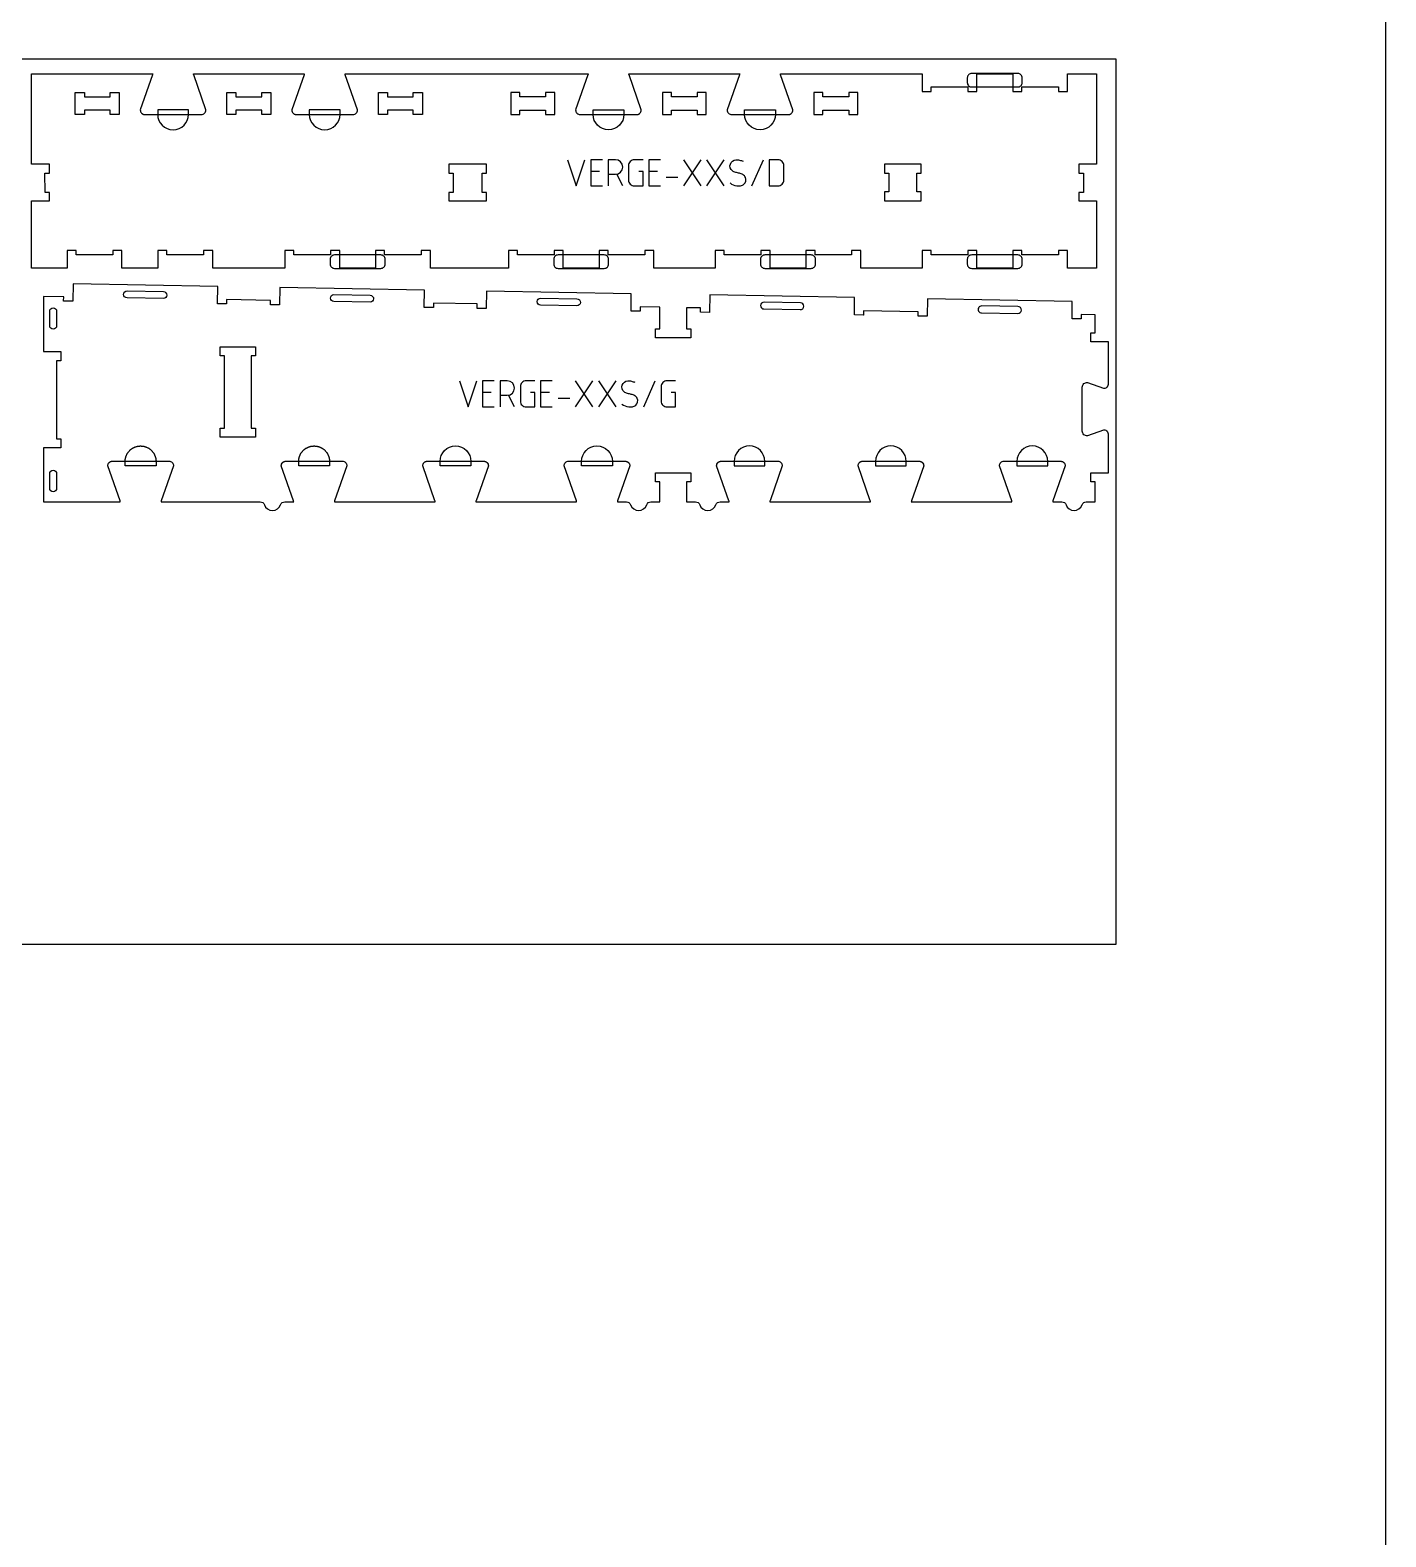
# Model space of a CAD drawing. Extents: x 0 to 4485, y 0 to 14364.
# Drawn here: x 1315 to 3183, y 7182 to 9259 of the extents above; entities that cross this region are included whole.
import ezdxf

# ---------------------------------------------------------------- set-up
doc = ezdxf.new("R2010")
doc.units = 0
for name, color, linetype in [('0_SHEET_SPRUCEPLY_2440X122', 1, 'CONTINUOUS'), ('1_ANYTOOL_1MMDEEP_LABELS_S', 2, 'CONTINUOUS'), ('3_ANYTOOL_CUTTHROUGH_INSID', 4, 'CONTINUOUS'), ('4_ANYTOOL_CUTTHROUGH_OUTSI', 5, 'CONTINUOUS'), ('5_ANYTOOL_HALF_MILL_9MM_IN', 3, 'CONTINUOUS'), ('DONOTCUT', 7, 'CONTINUOUS')]:
    doc.layers.add(name, color=color, linetype=linetype)

msp = doc.modelspace()

# ---------------------------------------------------------------- linework, layer by layer
at = {"layer": '0_SHEET_SPRUCEPLY_2440X122'}
msp.add_lwpolyline([(371.7, 9218.9), (371.7, 7998.9), (2811.7, 7998.9), (2811.7, 9218.9)], close=True, dxfattribs=at)
at = {"layer": '1_ANYTOOL_1MMDEEP_LABELS_S', "color": 2}
for points in [[(2055.7, 9080.3), (2067.7, 9044.3), (2079.7, 9080.3)], [(2103.7, 9080.3), (2087.7, 9080.3), (2087.7, 9044.3), (2103.7, 9044.3)], [(2183.7, 9080.3), (2167.7, 9080.3), (2167.7, 9044.3), (2183.7, 9044.3)], [(2215.7, 9044.3), (2239.7, 9080.3)], [(2239.7, 9044.3), (2215.7, 9080.3)], [(2247.7, 9044.3), (2271.7, 9080.3)], [(2271.7, 9044.3), (2247.7, 9080.3)], [(2309.7, 9044.3), (2325.7, 9080.3)], [(2099.7, 9064.3), (2087.7, 9064.3)], [(2131.7, 9044.3), (2123.6, 9060.5)], [(2179.7, 9064.3), (2167.7, 9064.3)], [(2191.7, 9056.3), (2207.7, 9056.3)], [(1906.6, 8775.6), (1918.6, 8739.6), (1930.6, 8775.6)], [(1954.6, 8775.6), (1938.6, 8775.6), (1938.6, 8739.6), (1954.6, 8739.6)], [(2034.6, 8775.6), (2018.6, 8775.6), (2018.6, 8739.6), (2034.6, 8739.6)], [(2090.6, 8739.6), (2066.6, 8775.6)], [(2066.6, 8739.6), (2090.6, 8775.6)], [(2122.6, 8739.6), (2098.6, 8775.6)], [(2098.6, 8739.6), (2122.6, 8775.6)], [(2160.6, 8739.6), (2176.6, 8775.6)], [(1950.6, 8759.6), (1938.6, 8759.6)], [(1982.6, 8739.6), (1974.5, 8755.8)], [(2030.6, 8759.6), (2018.6, 8759.6)], [(2042.6, 8751.6), (2058.6, 8751.6)]]:
    msp.add_lwpolyline(points, dxfattribs=at)
for points in [[(2111.7, 9060.3), (2121.7, 9060.3, 1), (2121.7, 9080.3), (2111.7, 9080.3), (2111.7, 9044.3)], [(2159.7, 9080.3), (2147.7, 9080.3, 0.414214), (2139.7, 9072.3), (2139.7, 9052.3, 0.414214), (2147.7, 9044.3), (2159.7, 9044.3), (2159.7, 9064.3), (2153.7, 9064.3)], [(2279.7, 9048.3, 0.136555), (2288.9, 9044.4, 0.071716), (2294.1, 9044.5, 0.133522), (2298.7, 9046.6, 0.344001), (2300.7, 9056, 0.153745), (2297.3, 9059.8, 0.071568), (2292.5, 9061.6, -0.00912), (2287.4, 9062.9, -0.090615), (2282.8, 9065, -0.340346), (2280, 9074.4, -0.284273), (2287.7, 9080.3, -0.092596), (2292.7, 9079.8, -0.017533), (2297.7, 9078.3)], [(1962.6, 8755.6), (1972.6, 8755.6, 1), (1972.6, 8775.6), (1962.6, 8775.6), (1962.6, 8739.6)], [(2010.6, 8775.6), (1998.6, 8775.6, 0.414214), (1990.6, 8767.6), (1990.6, 8747.6, 0.414214), (1998.6, 8739.6), (2010.6, 8739.6), (2010.6, 8759.6), (2004.6, 8759.6)], [(2130.6, 8743.6, 0.136555), (2139.9, 8739.7, 0.071716), (2145, 8739.8, 0.133522), (2149.6, 8741.9, 0.344001), (2151.7, 8751.3, 0.153745), (2148.2, 8755.1, 0.071568), (2143.5, 8756.9, -0.00912), (2138.3, 8758.2, -0.090615), (2133.7, 8760.4, -0.340346), (2130.9, 8769.7, -0.284273), (2138.6, 8775.6, -0.092596), (2143.7, 8775.1, -0.017533), (2148.6, 8773.6)], [(2204.6, 8775.6), (2192.6, 8775.6, 0.414214), (2184.6, 8767.6), (2184.6, 8747.6, 0.414214), (2192.6, 8739.6), (2204.6, 8739.6), (2204.6, 8759.6), (2198.6, 8759.6)]]:
    msp.add_lwpolyline(points, format="xyb", dxfattribs=at)
msp.add_lwpolyline([(2345.7, 9080.3), (2333.7, 9080.3), (2333.7, 9044.3), (2345.7, 9044.3, 0.414214), (2353.7, 9052.3), (2353.7, 9072.3, 0.414214)], format="xyb", close=True, dxfattribs=at)
at = {"layer": '3_ANYTOOL_CUTTHROUGH_INSID'}
for points in [[(1389.8, 9167.1), (1425.3, 9167.1), (1425.3, 9173.1), (1437.8, 9173.1), (1437.8, 9142.6), (1425.3, 9142.6), (1425.3, 9148.6), (1389.8, 9148.6), (1389.8, 9142.6), (1377.3, 9142.6), (1377.3, 9173.1), (1389.8, 9173.1)], [(1598.7, 9167.1), (1634.2, 9167.1), (1634.2, 9173.1), (1646.7, 9173.1), (1646.7, 9142.6), (1634.2, 9142.6), (1634.2, 9148.6), (1598.7, 9148.6), (1598.7, 9142.6), (1586.2, 9142.6), (1586.2, 9173.1), (1598.7, 9173.1)], [(1807.6, 9167.1), (1843.1, 9167.1), (1843.1, 9173.1), (1855.6, 9173.1), (1855.6, 9142.6), (1843.1, 9142.6), (1843.1, 9148.6), (1807.6, 9148.6), (1807.6, 9142.6), (1795.1, 9142.6), (1795.1, 9173.1), (1807.6, 9173.1)], [(2025.4, 9167.1), (1989.9, 9167.1), (1989.9, 9173.1), (1977.4, 9173.1), (1977.4, 9142.6), (1989.9, 9142.6), (1989.9, 9148.6), (2025.4, 9148.6), (2025.4, 9142.6), (2037.9, 9142.6), (2037.9, 9173.1), (2025.4, 9173.1)], [(2234.3, 9167.1), (2198.8, 9167.1), (2198.8, 9173.1), (2186.3, 9173.1), (2186.3, 9142.6), (2198.8, 9142.6), (2198.8, 9148.6), (2234.3, 9148.6), (2234.3, 9142.6), (2246.8, 9142.6), (2246.8, 9173.1), (2234.3, 9173.1)], [(2443.2, 9167.1), (2407.7, 9167.1), (2407.7, 9173.1), (2395.2, 9173.1), (2395.2, 9142.6), (2407.7, 9142.6), (2407.7, 9148.6), (2443.2, 9148.6), (2443.2, 9142.6), (2455.7, 9142.6), (2455.7, 9173.1), (2443.2, 9173.1)], [(1892, 9034.9), (1892, 9023.6), (1944, 9023.6), (1943.9, 9035.1), (1937.9, 9035.1), (1937.9, 9061.6), (1943.9, 9061.6), (1943.9, 9074.1), (1892, 9074.1), (1892, 9061.6), (1898, 9061.6), (1898, 9035.1), (1892, 9035.1)], [(2498.6, 9061.6), (2498.6, 9036.1), (2492.6, 9036.1), (2492.6, 9023.6), (2543.1, 9023.6), (2543.1, 9036.1), (2537.1, 9036.1), (2537.1, 9061.6), (2543.1, 9061.6), (2543.1, 9074.1), (2492.6, 9074.1), (2492.6, 9061.6)], [(1583, 8809.9), (1577, 8809.9), (1577, 8822.4), (1625.5, 8822.4), (1625.5, 8809.9), (1619.5, 8809.9), (1619.5, 8710.4), (1625.5, 8710.4), (1625.5, 8697.9), (1577, 8697.9), (1577, 8710.4), (1583, 8710.4)]]:
    msp.add_lwpolyline(points, close=True, dxfattribs=at)
for points in [[(1498.7, 8898.5, -1), (1498.6, 8889), (1448.6, 8889.9, -1), (1448.7, 8899.4)], [(1783.7, 8893.5, -1), (1783.5, 8884), (1733.5, 8884.9, -0.414214), (1728.9, 8889.7, -0.414214), (1733.7, 8894.4)], [(2068.6, 8888.6, -0.414214), (2073.3, 8883.7, -0.414214), (2068.5, 8879.1), (2018.5, 8879.9, -1), (2018.6, 8889.4)], [(1342, 8851.5), (1342, 8871.5, -1), (1351.5, 8871.5), (1351.5, 8851.5, -1)], [(2376.5, 8883.2), (2326.5, 8884.1, 1), (2326.3, 8874.6), (2376.3, 8873.7, 1)], [(2676.4, 8877.9), (2626.4, 8878.8, 1), (2626.3, 8869.3), (2676.2, 8868.4, 1)], [(1342, 8647.5, -1), (1351.5, 8647.5), (1351.5, 8627.5, -1), (1342, 8627.5)]]:
    msp.add_lwpolyline(points, format="xyb", close=True, dxfattribs=at)
at = {"layer": '4_ANYTOOL_CUTTHROUGH_OUTSI'}
for points in [[(1749.3, 9197.2, -0.061485), (1749, 9198.6), (1916.3, 9198.6), (1916.7, 9198.6), (2084, 9198.6), (2084, 9198.6, -0.061485), (2083.7, 9197.2), (2066.8, 9149), (2066.8, 9148.9), (2066.8, 9148.9), (2066.8, 9148.9, 0.414214), (2073.1, 9142.6), (2151.1, 9142.6), (2151.2, 9142.6), (2151.4, 9142.6), (2151.5, 9142.7), (2151.7, 9142.7), (2151.8, 9142.7), (2152, 9142.7), (2152.1, 9142.7), (2152.3, 9142.8), (2152.4, 9142.8), (2152.6, 9142.8), (2152.7, 9142.9), (2152.9, 9142.9), (2153, 9143), (2153.2, 9143), (2153.3, 9143.1), (2153.5, 9143.1), (2153.6, 9143.2), (2153.8, 9143.2), (2153.9, 9143.3), (2154, 9143.4), (2154.2, 9143.5), (2154.3, 9143.5), (2154.4, 9143.6), (2154.6, 9143.7), (2154.7, 9143.8), (2154.8, 9143.9), (2154.9, 9144), (2155.1, 9144.1), (2155.2, 9144.2), (2155.3, 9144.3), (2155.4, 9144.4), (2155.5, 9144.5, 0.198912), (2157.3, 9148.9), (2157.3, 9148.9), (2157.3, 9149), (2140.4, 9197.2), (2140.4, 9197.2, -0.061485), (2140.2, 9198.6), (2292.9, 9198.6, -0.061485), (2292.6, 9197.2), (2275.7, 9149), (2275.7, 9148.9), (2275.7, 9148.9), (2275.7, 9148.9, 0.414214), (2282, 9142.6), (2360, 9142.6), (2360.1, 9142.6), (2360.3, 9142.6), (2360.4, 9142.7), (2360.6, 9142.7), (2360.7, 9142.7), (2360.9, 9142.7), (2361, 9142.7), (2361.2, 9142.8), (2361.3, 9142.8), (2361.5, 9142.8), (2361.6, 9142.9), (2361.8, 9142.9), (2361.9, 9143), (2362.1, 9143), (2362.2, 9143.1), (2362.4, 9143.1), (2362.5, 9143.2), (2362.7, 9143.2), (2362.8, 9143.3), (2362.9, 9143.4), (2363.1, 9143.5), (2363.2, 9143.5), (2363.3, 9143.6), (2363.5, 9143.7), (2363.6, 9143.8), (2363.7, 9143.9), (2363.8, 9144), (2364, 9144.1), (2364.1, 9144.2), (2364.2, 9144.3), (2364.3, 9144.4), (2364.4, 9144.5, 0.198912), (2366.2, 9148.9), (2366.2, 9148.9), (2366.2, 9149), (2349.3, 9197.2), (2349.3, 9197.2, -0.061485), (2349.1, 9198.6), (2544.2, 9198.6), (2544.2, 9174.9), (2544.2, 9174.6), (2556.7, 9174.6), (2556.7, 9180.6), (2607.2, 9180.6), (2607.2, 9174.6), (2619.7, 9174.6), (2619.7, 9174.9), (2619.7, 9198.6), (2669.2, 9198.6), (2669.2, 9174.6), (2681.7, 9174.6), (2681.7, 9180.6), (2732.2, 9180.6), (2732.2, 9174.9), (2732.2, 9174.6), (2744.7, 9174.6), (2744.7, 9174.9), (2744.7, 9198.6), (2784.5, 9198.6), (2784.5, 9074.1), (2760.5, 9074.1), (2760.5, 9073.9), (2760.5, 9061.9), (2760.5, 9061.6), (2766.5, 9061.6), (2766.5, 9035.1), (2760.5, 9035.1), (2760.5, 9034.9), (2760.5, 9023.9), (2760.5, 9023.6), (2784.5, 9023.6), (2784.5, 8931.1), (2744.7, 8931.1), (2744.7, 8954.9), (2744.7, 8955.1), (2732.2, 8955.1), (2732.2, 8949.1), (2681.7, 8949.1), (2681.7, 8955.1), (2669.2, 8955.1), (2669.2, 8954.9), (2669.2, 8931.1), (2619.7, 8931.1), (2619.7, 8954.9), (2619.7, 8955.1), (2607.2, 8955.1), (2607.2, 8949.1), (2556.7, 8949.1), (2556.7, 8955.1), (2544.2, 8955.1), (2544.2, 8954.9), (2544.2, 8931.1), (2459.7, 8931.1), (2459.7, 8955.1), (2447.2, 8955.1), (2447.2, 8954.9), (2447.2, 8949.1), (2396.7, 8949.1), (2396.7, 8955.1), (2384.2, 8955.1), (2384.2, 8954.9), (2384.2, 8931.1), (2334.7, 8931.1), (2334.7, 8954.9), (2334.7, 8955.1), (2322.2, 8955.1), (2322.2, 8949.1), (2271.7, 8949.1), (2271.7, 8955.1), (2259.2, 8955.1), (2259.2, 8954.9), (2259.2, 8931.1), (2174.7, 8931.1), (2174.7, 8954.9), (2174.7, 8955.1), (2162.2, 8955.1), (2162.2, 8949.1), (2111.7, 8949.1), (2111.7, 8955.1), (2099.2, 8955.1), (2099.2, 8954.9), (2099.2, 8931.1), (2049.7, 8931.1), (2049.7, 8954.9), (2049.7, 8955.1), (2037.2, 8955.1), (2037.2, 8954.9), (2037.2, 8949.1), (1986.7, 8949.1), (1986.7, 8955.1), (1974.2, 8955.1), (1974.2, 8954.9), (1974.2, 8931.1), (1916.7, 8931.1), (1916.3, 8931.1), (1866.6, 8931.1), (1866.6, 8954.9), (1866.6, 8955.1), (1854.1, 8955.1), (1854.1, 8949.1), (1803.6, 8949.1), (1803.6, 8955.1), (1791.1, 8955.1), (1791.1, 8954.9), (1791.1, 8931.1), (1741.6, 8931.1), (1741.6, 8954.9), (1741.6, 8955.1), (1729.1, 8955.1), (1729.1, 8954.9), (1729.1, 8949.1), (1678.6, 8949.1), (1678.6, 8954.9), (1678.6, 8955.1), (1666.1, 8955.1), (1666.1, 8954.9), (1666.1, 8931.1), (1566.6, 8931.1), (1566.6, 8954.9), (1566.6, 8955.1), (1554.1, 8955.1), (1554.1, 8949.1), (1503.6, 8949.1), (1503.6, 8955.1), (1491.1, 8955.1), (1491.1, 8931.1), (1441.6, 8931.1), (1441.6, 8954.9), (1441.6, 8955.1), (1429.1, 8955.1), (1429.1, 8954.9), (1429.1, 8949.1), (1378.6, 8949.1), (1378.6, 8955.1), (1366.1, 8955.1), (1366.1, 8954.9), (1366.1, 8931.1), (1316.8, 8931.1), (1316.8, 9023.6), (1341.6, 9023.6), (1341.6, 9034.9), (1341.6, 9035.1), (1335.6, 9035.1), (1335.5, 9061.6), (1341.5, 9061.6), (1341.5, 9061.9), (1341.5, 9073.9), (1341.5, 9074.1), (1316.8, 9074.1), (1316.8, 9198.6), (1483.9, 9198.6), (1483.9, 9198.6, -0.061485), (1483.7, 9197.2), (1466.8, 9149), (1466.8, 9148.9), (1466.8, 9148.9), (1466.8, 9148.9, 0.198912), (1468.6, 9144.5), (1468.7, 9144.4), (1468.8, 9144.3), (1468.9, 9144.2), (1469.1, 9144.1), (1469.2, 9144), (1469.3, 9143.9), (1469.4, 9143.8), (1469.6, 9143.7), (1469.7, 9143.6), (1469.8, 9143.5), (1469.9, 9143.5), (1470.1, 9143.4), (1470.2, 9143.3), (1470.4, 9143.2), (1470.5, 9143.2), (1470.6, 9143.1), (1470.8, 9143.1), (1470.9, 9143), (1471.1, 9143), (1471.2, 9142.9), (1471.4, 9142.9), (1471.5, 9142.8), (1471.7, 9142.8), (1471.8, 9142.8), (1472, 9142.7), (1472.1, 9142.7), (1472.3, 9142.7), (1472.4, 9142.7), (1472.6, 9142.7), (1472.7, 9142.6), (1472.9, 9142.6), (1473, 9142.6), (1551, 9142.6, 0.414214), (1557.3, 9148.9), (1557.3, 9148.9), (1557.3, 9149), (1540.4, 9197.2), (1540.4, 9197.2, -0.061485), (1540.1, 9198.6), (1692.8, 9198.6, -0.061485), (1692.6, 9197.2), (1675.7, 9149), (1675.7, 9148.9), (1675.7, 9148.9), (1675.7, 9148.9, 0.198912), (1677.5, 9144.5), (1677.6, 9144.4), (1677.7, 9144.3), (1677.9, 9144.2), (1678, 9144.1), (1678.1, 9144), (1678.2, 9143.9), (1678.3, 9143.8), (1678.5, 9143.7), (1678.6, 9143.6), (1678.7, 9143.5), (1678.9, 9143.5), (1679, 9143.4), (1679.1, 9143.3), (1679.3, 9143.2), (1679.4, 9143.2), (1679.6, 9143.1), (1679.7, 9143.1), (1679.8, 9143), (1680, 9143), (1680.1, 9142.9), (1680.3, 9142.9), (1680.4, 9142.8), (1680.6, 9142.8), (1680.7, 9142.8), (1680.9, 9142.7), (1681, 9142.7), (1681.2, 9142.7), (1681.3, 9142.7), (1681.5, 9142.7), (1681.6, 9142.6), (1681.8, 9142.6), (1681.9, 9142.6), (1759.9, 9142.6, 0.414214), (1766.2, 9148.9), (1766.2, 9148.9), (1766.2, 9149), (1749.3, 9197.2)], [(2239, 8870.3), (2239.1, 8876.1), (2219.5, 8876.4), (2219.5, 8847.2), (2225.5, 8847.2), (2225.5, 8847), (2225.5, 8835), (2225.5, 8834.7), (2177, 8834.7), (2177, 8847.2), (2183, 8847.2), (2183, 8877.1), (2155.7, 8877.5), (2155.6, 8871.8), (2155.6, 8871.5), (2155.4, 8871.5), (2143.4, 8871.7), (2143.1, 8871.8), (2143.5, 8895.7), (1944.1, 8899.2), (1943.6, 8875.5), (1943.6, 8875.2), (1943.4, 8875.2), (1931.4, 8875.4), (1931.1, 8875.5), (1931.2, 8881.5), (1870.8, 8882.5), (1870.7, 8876.8), (1870.6, 8876.5), (1870.4, 8876.5), (1858.4, 8876.7), (1858.2, 8876.7), (1858.2, 8877), (1858.6, 8900.7), (1659.1, 8904.2), (1658.7, 8880.5), (1658.7, 8880.2), (1658.4, 8880.2), (1646.4, 8880.4), (1646.2, 8880.4), (1646.2, 8880.7), (1646.3, 8886.4), (1585.8, 8887.5), (1585.7, 8881.7), (1585.7, 8881.5), (1585.4, 8881.5), (1573.4, 8881.7), (1573.2, 8881.7), (1573.2, 8882), (1573.6, 8905.7), (1374.1, 8909.2), (1373.7, 8885.4), (1373.7, 8885.2), (1373.5, 8885.2), (1361.2, 8885.4), (1361.2, 8885.7), (1361.3, 8891.4), (1333.5, 8891.9), (1333.5, 8815.8), (1357.5, 8815.8), (1357.5, 8815.5), (1357.5, 8803.5), (1357.5, 8803.3), (1351.5, 8803.3), (1351.5, 8695.8), (1357.5, 8695.8), (1357.5, 8683.5), (1357.5, 8683.3), (1333.5, 8683.3), (1333.5, 8608.8), (1439.2, 8608.8), (1439.2, 8608.8, 0.061485), (1438.9, 8610.2), (1422, 8658.4), (1422, 8658.5), (1422, 8658.5), (1422, 8658.5, -0.198912), (1423.8, 8662.9), (1424, 8663), (1424.1, 8663.1), (1424.2, 8663.2), (1424.3, 8663.3), (1424.4, 8663.4), (1424.5, 8663.5), (1424.7, 8663.6), (1424.8, 8663.7), (1424.9, 8663.8), (1425, 8663.9), (1425.2, 8664), (1425.3, 8664), (1425.5, 8664.1), (1425.6, 8664.2), (1425.7, 8664.2), (1425.9, 8664.3), (1426, 8664.4), (1426.2, 8664.4), (1426.3, 8664.5), (1426.5, 8664.5), (1426.6, 8664.5), (1426.8, 8664.6), (1426.9, 8664.6), (1427.1, 8664.7), (1427.2, 8664.7), (1427.4, 8664.7), (1427.5, 8664.7), (1427.7, 8664.7), (1427.8, 8664.8), (1428, 8664.8), (1428.1, 8664.8), (1428.3, 8664.8), (1506.3, 8664.8, -0.414214), (1512.5, 8658.5), (1512.5, 8658.5), (1512.5, 8658.4), (1495.6, 8610.2), (1495.6, 8610.2, 0.061485), (1495.4, 8608.8), (1631.9, 8608.8, -0.317837), (1637.8, 8604.6, 0.707107), (1660, 8604.6, -0.317837), (1665.9, 8608.8), (1678.3, 8608.8, 0.061485), (1678, 8610.2), (1661.1, 8658.4), (1661.1, 8658.5), (1661.1, 8658.5), (1661.1, 8658.5, -0.198912), (1662.9, 8662.9), (1663.1, 8663), (1663.2, 8663.1), (1663.3, 8663.2), (1663.4, 8663.3), (1663.5, 8663.4), (1663.6, 8663.5), (1663.8, 8663.6), (1663.9, 8663.7), (1664, 8663.8), (1664.1, 8663.9), (1664.3, 8664), (1664.4, 8664), (1664.6, 8664.1), (1664.7, 8664.2), (1664.8, 8664.2), (1665, 8664.3), (1665.1, 8664.4), (1665.3, 8664.4), (1665.4, 8664.5), (1665.6, 8664.5), (1665.7, 8664.5), (1665.9, 8664.6), (1666, 8664.6), (1666.2, 8664.7), (1666.3, 8664.7), (1666.5, 8664.7), (1666.6, 8664.7), (1666.8, 8664.7), (1666.9, 8664.8), (1667.1, 8664.8), (1667.2, 8664.8), (1667.4, 8664.8), (1745.4, 8664.8, -0.414214), (1751.6, 8658.5), (1751.6, 8658.5), (1751.6, 8658.4), (1734.7, 8610.2), (1734.7, 8610.2, 0.061485), (1734.5, 8608.8), (1873.2, 8608.8, 0.061485), (1872.9, 8610.2), (1856, 8658.4), (1856, 8658.5), (1856, 8658.5), (1856, 8658.5, -0.198912), (1857.8, 8662.9), (1858, 8663), (1858.1, 8663.1), (1858.2, 8663.2), (1858.3, 8663.3), (1858.4, 8663.4), (1858.5, 8663.5), (1858.7, 8663.6), (1858.8, 8663.7), (1858.9, 8663.8), (1859, 8663.9), (1859.2, 8664), (1859.3, 8664), (1859.5, 8664.1), (1859.6, 8664.2), (1859.7, 8664.2), (1859.9, 8664.3), (1860, 8664.4), (1860.2, 8664.4), (1860.3, 8664.5), (1860.5, 8664.5), (1860.6, 8664.5), (1860.8, 8664.6), (1860.9, 8664.6), (1861.1, 8664.7), (1861.2, 8664.7), (1861.4, 8664.7), (1861.5, 8664.7), (1861.7, 8664.7), (1861.8, 8664.8), (1862, 8664.8), (1862.1, 8664.8), (1862.3, 8664.8), (1940.3, 8664.8), (1940.4, 8664.8), (1940.6, 8664.8), (1940.7, 8664.8), (1940.9, 8664.7), (1941, 8664.7), (1941.2, 8664.7), (1941.3, 8664.7), (1941.5, 8664.7), (1941.6, 8664.6), (1941.8, 8664.6), (1941.9, 8664.5), (1942.1, 8664.5), (1942.2, 8664.5), (1942.4, 8664.4), (1942.5, 8664.4), (1942.7, 8664.3), (1942.8, 8664.2), (1942.9, 8664.2), (1943.1, 8664.1), (1943.2, 8664), (1943.4, 8664), (1943.5, 8663.9), (1943.6, 8663.8), (1943.7, 8663.7), (1943.9, 8663.6), (1944, 8663.5), (1944.1, 8663.4), (1944.2, 8663.3), (1944.4, 8663.2), (1944.5, 8663.1), (1944.6, 8663), (1944.7, 8662.9, -0.198912), (1946.5, 8658.5), (1946.5, 8658.5), (1946.5, 8658.4), (1929.6, 8610.2), (1929.6, 8610.2, 0.061485), (1929.4, 8608.8), (2068.1, 8608.8, 0.061485), (2067.8, 8610.2), (2050.9, 8658.4), (2050.9, 8658.5), (2050.9, 8658.5), (2050.9, 8658.5, -0.414214), (2057.2, 8664.8), (2135.2, 8664.8), (2135.3, 8664.8), (2135.5, 8664.8), (2135.6, 8664.8), (2135.8, 8664.7), (2135.9, 8664.7), (2136.1, 8664.7), (2136.2, 8664.7), (2136.4, 8664.7), (2136.5, 8664.6), (2136.7, 8664.6), (2136.8, 8664.5), (2137, 8664.5), (2137.1, 8664.5), (2137.3, 8664.4), (2137.4, 8664.4), (2137.6, 8664.3), (2137.7, 8664.2), (2137.8, 8664.2), (2138, 8664.1), (2138.1, 8664), (2138.3, 8664), (2138.4, 8663.9), (2138.5, 8663.8), (2138.6, 8663.7), (2138.8, 8663.6), (2138.9, 8663.5), (2139, 8663.4), (2139.1, 8663.3), (2139.3, 8663.2), (2139.4, 8663.1), (2139.5, 8663), (2139.6, 8662.9, -0.198912), (2141.4, 8658.5), (2141.4, 8658.5), (2141.4, 8658.4), (2124.5, 8610.2), (2124.5, 8610.2, 0.061485), (2124.3, 8608.8), (2136.7, 8608.8, -0.317837), (2142.6, 8604.6, 0.317837), (2153.6, 8596.8, 0.317837), (2164.7, 8604.6, -0.317837), (2170.6, 8608.8), (2183, 8608.8), (2183, 8636.3), (2177, 8636.3), (2177, 8648.8), (2225.5, 8648.8), (2225.5, 8636.3), (2219.5, 8636.3), (2219.5, 8608.8), (2231.9, 8608.8), (2231.9, 8608.8, -0.317837), (2237.8, 8604.6, 0.707107), (2260, 8604.6, -0.317837), (2265.9, 8608.8), (2278.3, 8608.8, 0.061485), (2278, 8610.2), (2261.1, 8658.4), (2261.1, 8658.5), (2261.1, 8658.5), (2261.1, 8658.5, -0.198912), (2262.9, 8662.9), (2263.1, 8663), (2263.2, 8663.1), (2263.3, 8663.2), (2263.4, 8663.3), (2263.5, 8663.4), (2263.6, 8663.5), (2263.8, 8663.6), (2263.9, 8663.7), (2264, 8663.8), (2264.1, 8663.9), (2264.3, 8664), (2264.4, 8664), (2264.6, 8664.1), (2264.7, 8664.2), (2264.8, 8664.2), (2265, 8664.3), (2265.1, 8664.4), (2265.3, 8664.4), (2265.4, 8664.5), (2265.6, 8664.5), (2265.7, 8664.5), (2265.9, 8664.6), (2266, 8664.6), (2266.2, 8664.7), (2266.3, 8664.7), (2266.5, 8664.7), (2266.6, 8664.7), (2266.8, 8664.7), (2266.9, 8664.8), (2267.1, 8664.8), (2267.2, 8664.8), (2267.4, 8664.8), (2345.4, 8664.8, -0.414214), (2351.6, 8658.5), (2351.6, 8658.5), (2351.6, 8658.4), (2334.7, 8610.2), (2334.7, 8610.2, 0.061485), (2334.5, 8608.8), (2473.2, 8608.8, 0.061485), (2472.9, 8610.2), (2456, 8658.4), (2456, 8658.5), (2456, 8658.5), (2456, 8658.5, -0.198912), (2457.8, 8662.9), (2458, 8663), (2458.1, 8663.1), (2458.2, 8663.2), (2458.3, 8663.3), (2458.4, 8663.4), (2458.5, 8663.5), (2458.7, 8663.6), (2458.8, 8663.7), (2458.9, 8663.8), (2459, 8663.9), (2459.2, 8664), (2459.3, 8664), (2459.5, 8664.1), (2459.6, 8664.2), (2459.7, 8664.2), (2459.9, 8664.3), (2460, 8664.4), (2460.2, 8664.4), (2460.3, 8664.5), (2460.5, 8664.5), (2460.6, 8664.5), (2460.8, 8664.6), (2460.9, 8664.6), (2461.1, 8664.7), (2461.2, 8664.7), (2461.4, 8664.7), (2461.5, 8664.7), (2461.7, 8664.7), (2461.8, 8664.8), (2462, 8664.8), (2462.1, 8664.8), (2462.3, 8664.8), (2540.3, 8664.8), (2540.4, 8664.8), (2540.6, 8664.8), (2540.7, 8664.8), (2540.9, 8664.7), (2541, 8664.7), (2541.2, 8664.7), (2541.3, 8664.7), (2541.5, 8664.7), (2541.6, 8664.6), (2541.8, 8664.6), (2541.9, 8664.5), (2542.1, 8664.5), (2542.2, 8664.5), (2542.4, 8664.4), (2542.5, 8664.4), (2542.7, 8664.3), (2542.8, 8664.2), (2542.9, 8664.2), (2543.1, 8664.1), (2543.2, 8664), (2543.4, 8664), (2543.5, 8663.9), (2543.6, 8663.8), (2543.7, 8663.7), (2543.9, 8663.6), (2544, 8663.5), (2544.1, 8663.4), (2544.2, 8663.3), (2544.4, 8663.2), (2544.5, 8663.1), (2544.6, 8663), (2544.7, 8662.9, -0.198912), (2546.5, 8658.5), (2546.5, 8658.5), (2546.5, 8658.4), (2529.6, 8610.2), (2529.6, 8610.2, 0.061485), (2529.4, 8608.8), (2668.1, 8608.8, 0.061485), (2667.8, 8610.2), (2650.9, 8658.4), (2650.9, 8658.5), (2650.9, 8658.5), (2650.9, 8658.5, -0.414214), (2657.2, 8664.8), (2735.2, 8664.8), (2735.3, 8664.8), (2735.5, 8664.8), (2735.6, 8664.8), (2735.8, 8664.7), (2735.9, 8664.7), (2736.1, 8664.7), (2736.2, 8664.7), (2736.4, 8664.7), (2736.5, 8664.6), (2736.7, 8664.6), (2736.8, 8664.5), (2737, 8664.5), (2737.1, 8664.5), (2737.3, 8664.4), (2737.4, 8664.4), (2737.6, 8664.3), (2737.7, 8664.2), (2737.8, 8664.2), (2738, 8664.1), (2738.1, 8664), (2738.3, 8664), (2738.4, 8663.9), (2738.5, 8663.8), (2738.6, 8663.7), (2738.8, 8663.6), (2738.9, 8663.5), (2739, 8663.4), (2739.1, 8663.3), (2739.3, 8663.2), (2739.4, 8663.1), (2739.5, 8663), (2739.6, 8662.9, -0.198912), (2741.4, 8658.5), (2741.4, 8658.5), (2741.4, 8658.4), (2724.5, 8610.2), (2724.5, 8610.2, 0.061485), (2724.3, 8608.8), (2736.7, 8608.8, -0.317837), (2742.6, 8604.6, 0.707107), (2764.7, 8604.6, -0.317837), (2770.6, 8608.8), (2783, 8608.8), (2783, 8636.3), (2777, 8636.3), (2777, 8636.5), (2777, 8648.5), (2777, 8648.8), (2801, 8648.8), (2801, 8701.9), (2801, 8701.9), (2801, 8702.1), (2801, 8702.2), (2801, 8702.4), (2801, 8702.5), (2801, 8702.7), (2800.9, 8702.9), (2800.9, 8703), (2800.9, 8703.2), (2800.9, 8703.3), (2800.8, 8703.5), (2800.8, 8703.6), (2800.7, 8703.8), (2800.7, 8703.9), (2800.6, 8704.1), (2800.6, 8704.2), (2800.5, 8704.4), (2800.4, 8704.5), (2800.3, 8704.6), (2800.3, 8704.8), (2800.2, 8704.9), (2800.1, 8705), (2800, 8705.2), (2799.9, 8705.3), (2799.8, 8705.4), (2799.7, 8705.6), (2799.6, 8705.7), (2799.5, 8705.8), (2799.4, 8705.9), (2799.3, 8706), (2799.2, 8706.1), (2799.1, 8706.2), (2799, 8706.3, 0.219504), (2794.3, 8707.6), (2772.3, 8699.9), (2772.3, 8699.9), (2772.3, 8699.9), (2772.3, 8699.9, -0.220464), (2767.2, 8701.3, -0.220464), (2765, 8706.1), (2765, 8766.9, -0.220464), (2767.2, 8771.7, -0.220464), (2772.3, 8773.1), (2772.3, 8773.1), (2772.3, 8773.1), (2794.3, 8765.4), (2794.3, 8765.4, 0.219504), (2799, 8766.7), (2799.1, 8766.8), (2799.2, 8766.9), (2799.3, 8767), (2799.4, 8767.1), (2799.5, 8767.2), (2799.6, 8767.4), (2799.7, 8767.5), (2799.8, 8767.6), (2799.9, 8767.7), (2800, 8767.9), (2800.1, 8768), (2800.2, 8768.1), (2800.3, 8768.3), (2800.3, 8768.4), (2800.4, 8768.5), (2800.5, 8768.7), (2800.6, 8768.8), (2800.6, 8769), (2800.7, 8769.1), (2800.7, 8769.3), (2800.8, 8769.4), (2800.8, 8769.6), (2800.9, 8769.7), (2800.9, 8769.9), (2800.9, 8770), (2800.9, 8770.2), (2801, 8770.3), (2801, 8770.5), (2801, 8770.6), (2801, 8770.8), (2801, 8771), (2801, 8771.1), (2801, 8829.3), (2777, 8829.3), (2777, 8841.8), (2783, 8841.8), (2783, 8866.6), (2763.5, 8866.9), (2763.4, 8860.9), (2751.1, 8861.1), (2750.9, 8861.1), (2750.9, 8861.4), (2751.3, 8885.1), (2551.8, 8888.6), (2551.4, 8864.9), (2551.4, 8864.6), (2551.2, 8864.6), (2539.2, 8864.8), (2538.9, 8864.8), (2538.9, 8865.1), (2539, 8870.8), (2463.5, 8872.2), (2463.4, 8866.4), (2463.4, 8866.2), (2463.2, 8866.2), (2451.2, 8866.4), (2450.9, 8866.4), (2450.9, 8866.6), (2451.3, 8890.4), (2251.9, 8893.9), (2251.5, 8870.1), (2251.5, 8869.9), (2251.2, 8869.9), (2239.2, 8870.1), (2239, 8870.1), (2239, 8870.3)]]:
    msp.add_lwpolyline(points, format="xyb", close=True, dxfattribs=at)
at = {"layer": '5_ANYTOOL_HALF_MILL_9MM_IN'}
for points in [[(2612.6, 9199.1, 0.414214), (2606.6, 9193.1), (2606.6, 9186.6, 0.414214), (2612.6, 9180.6), (2676.3, 9180.6, 0.414214), (2682.3, 9186.6), (2682.3, 9193.1, 0.414214), (2676.3, 9199.1)], [(1490.8, 9142.9, 1), (1533.3, 9142.9), (1533.3, 9143.1), (1533.3, 9149.1), (1490.8, 9149.1), (1490.8, 9143.1), (1490.8, 9142.9)], [(1699.7, 9142.9, 1), (1742.2, 9142.9), (1742.2, 9143.1), (1742.2, 9149.1), (1699.7, 9149.1), (1699.7, 9143.1), (1699.7, 9142.9)], [(2133.3, 9142.9, -1), (2090.8, 9142.9), (2090.8, 9143.1), (2090.8, 9149.1), (2133.3, 9149.1), (2133.3, 9143.1), (2133.3, 9142.9)], [(2342.2, 9142.9, -1), (2299.7, 9142.9), (2299.7, 9143.1), (2299.7, 9149.1), (2342.2, 9149.1), (2342.2, 9143.1), (2342.2, 9142.9)], [(1734.5, 8949.1, 0.414214), (1728.5, 8943.1), (1728.5, 8936.6, 0.414214), (1734.5, 8930.6), (1798.2, 8930.6, 0.414214), (1804.2, 8936.6), (1804.2, 8943.1, 0.414214), (1798.2, 8949.1)], [(2042.6, 8949.1, 0.414214), (2036.6, 8943.1), (2036.6, 8936.6, 0.414214), (2042.6, 8930.6), (2106.3, 8930.6, 0.414214), (2112.3, 8936.6), (2112.3, 8943.1, 0.414214), (2106.3, 8949.1)], [(2327.6, 8949.1, 0.414214), (2321.6, 8943.1), (2321.6, 8936.6, 0.414214), (2327.6, 8930.6), (2391.3, 8930.6, 0.414214), (2397.3, 8936.6), (2397.3, 8943.1, 0.414214), (2391.3, 8949.1)], [(2612.6, 8949.1, 0.414214), (2606.6, 8943.1), (2606.6, 8936.6, 0.414214), (2612.6, 8930.6), (2676.3, 8930.6, 0.414214), (2682.3, 8936.6), (2682.3, 8943.1, 0.414214), (2676.3, 8949.1)], [(1880, 8664.5, -1), (1922.5, 8664.5), (1922.5, 8664.3), (1922.5, 8658.3), (1880, 8658.3), (1880, 8664.3), (1880, 8664.5)], [(2074.9, 8664.5, -1), (2117.4, 8664.5), (2117.4, 8664.3), (2117.4, 8658.3), (2074.9, 8658.3), (2074.9, 8664.3), (2074.9, 8664.5)], [(2327.6, 8664.5, 1), (2285.1, 8664.5), (2285.1, 8664.3), (2285.1, 8658.3), (2327.6, 8658.3), (2327.6, 8664.3), (2327.6, 8664.5)], [(2522.5, 8664.5, 1), (2480, 8664.5), (2480, 8664.3), (2480, 8658.3), (2522.5, 8658.3), (2522.5, 8664.3), (2522.5, 8664.5)], [(2717.4, 8664.5, 1), (2674.9, 8664.5), (2674.9, 8664.3), (2674.9, 8658.3), (2717.4, 8658.3), (2717.4, 8664.3), (2717.4, 8664.5)]]:
    msp.add_lwpolyline(points, format="xyb", close=True, dxfattribs=at)
for points in [[(1446, 8664.5), (1446, 8665), (1446, 8665.5), (1446.1, 8665.9), (1446.1, 8666.4), (1446.2, 8666.9), (1446.2, 8667.4), (1446.3, 8667.9), (1446.4, 8668.4), (1446.5, 8668.9), (1446.6, 8669.4), (1446.7, 8669.9), (1446.8, 8670.4), (1447, 8670.9), (1447.1, 8671.4), (1447.3, 8671.8), (1447.5, 8672.3), (1447.7, 8672.8), (1447.9, 8673.3), (1448.2, 8673.8), (1448.4, 8674.3), (1448.6, 8674.8), (1448.9, 8675.2), (1449.2, 8675.7), (1449.5, 8676.1), (1449.8, 8676.6), (1450.1, 8677), (1450.4, 8677.5), (1450.8, 8677.9), (1451.1, 8678.3), (1451.5, 8678.7), (1451.9, 8679.2), (1452.2, 8679.5), (1452.6, 8679.9), (1453, 8680.3), (1453.5, 8680.7), (1453.9, 8681), (1454.3, 8681.4), (1454.7, 8681.7), (1455.2, 8682), (1455.6, 8682.3), (1456.1, 8682.6), (1456.6, 8682.9), (1457, 8683.1), (1457.5, 8683.4), (1458, 8683.6), (1458.5, 8683.9), (1459, 8684.1), (1459.4, 8684.3), (1459.9, 8684.5), (1460.4, 8684.6), (1460.9, 8684.8), (1461.4, 8684.9), (1461.9, 8685.1), (1462.4, 8685.2), (1462.9, 8685.3), (1463.4, 8685.4), (1463.9, 8685.5), (1464.4, 8685.6), (1464.9, 8685.6), (1465.4, 8685.7), (1465.8, 8685.7), (1466.3, 8685.7), (1466.8, 8685.8), (1467.3, 8685.8), (1467.7, 8685.8), (1468.2, 8685.7), (1468.7, 8685.7), (1469.2, 8685.7), (1469.7, 8685.6), (1470.1, 8685.6), (1470.6, 8685.5), (1471.1, 8685.4), (1471.6, 8685.3), (1472.1, 8685.2), (1472.6, 8685.1), (1473.1, 8684.9), (1473.6, 8684.8), (1474.1, 8684.6), (1474.6, 8684.5), (1475.1, 8684.3), (1475.6, 8684.1), (1476.1, 8683.9), (1476.5, 8683.6), (1477, 8683.4), (1477.5, 8683.1), (1478, 8682.9), (1478.4, 8682.6), (1478.9, 8682.3), (1479.3, 8682), (1479.8, 8681.7), (1480.2, 8681.4), (1480.7, 8681), (1481.1, 8680.7), (1481.5, 8680.3), (1481.9, 8679.9), (1482.3, 8679.5), (1482.7, 8679.2), (1483, 8678.7), (1483.4, 8678.3), (1483.8, 8677.9), (1484.1, 8677.5), (1484.4, 8677), (1484.7, 8676.6), (1485.1, 8676.1), (1485.3, 8675.7), (1485.6, 8675.2), (1485.9, 8674.8), (1486.1, 8674.3), (1486.4, 8673.8), (1486.6, 8673.3), (1486.8, 8672.8), (1487, 8672.3), (1487.2, 8671.8), (1487.4, 8671.4), (1487.5, 8670.9), (1487.7, 8670.4), (1487.8, 8669.9), (1488, 8669.4), (1488.1, 8668.9), (1488.2, 8668.4), (1488.2, 8667.9), (1488.3, 8667.4), (1488.4, 8666.9), (1488.4, 8666.4), (1488.5, 8665.9), (1488.5, 8665.5), (1488.5, 8665), (1488.5, 8664.5), (1488.5, 8664.3), (1488.5, 8658.3), (1446, 8658.3), (1446, 8664.3), (1446, 8664.5)], [(1685.1, 8664.5), (1685.1, 8665), (1685.1, 8665.5), (1685.2, 8665.9), (1685.2, 8666.4), (1685.3, 8666.9), (1685.3, 8667.4), (1685.4, 8667.9), (1685.5, 8668.4), (1685.6, 8668.9), (1685.7, 8669.4), (1685.8, 8669.9), (1685.9, 8670.4), (1686.1, 8670.9), (1686.2, 8671.4), (1686.4, 8671.8), (1686.6, 8672.3), (1686.8, 8672.8), (1687, 8673.3), (1687.3, 8673.8), (1687.5, 8674.3), (1687.7, 8674.8), (1688, 8675.2), (1688.3, 8675.7), (1688.6, 8676.1), (1688.9, 8676.6), (1689.2, 8677), (1689.5, 8677.5), (1689.9, 8677.9), (1690.2, 8678.3), (1690.6, 8678.7), (1691, 8679.2), (1691.3, 8679.5), (1691.7, 8679.9), (1692.1, 8680.3), (1692.6, 8680.7), (1693, 8681), (1693.4, 8681.4), (1693.8, 8681.7), (1694.3, 8682), (1694.7, 8682.3), (1695.2, 8682.6), (1695.7, 8682.9), (1696.1, 8683.1), (1696.6, 8683.4), (1697.1, 8683.6), (1697.6, 8683.9), (1698.1, 8684.1), (1698.5, 8684.3), (1699, 8684.5), (1699.5, 8684.6), (1700, 8684.8), (1700.5, 8684.9), (1701, 8685.1), (1701.5, 8685.2), (1702, 8685.3), (1702.5, 8685.4), (1703, 8685.5), (1703.5, 8685.6), (1704, 8685.6), (1704.5, 8685.7), (1704.9, 8685.7), (1705.4, 8685.7), (1705.9, 8685.8), (1706.4, 8685.8), (1706.8, 8685.8), (1707.3, 8685.7), (1707.8, 8685.7), (1708.3, 8685.7), (1708.8, 8685.6), (1709.2, 8685.6), (1709.7, 8685.5), (1710.2, 8685.4), (1710.7, 8685.3), (1711.2, 8685.2), (1711.7, 8685.1), (1712.2, 8684.9), (1712.7, 8684.8), (1713.2, 8684.6), (1713.7, 8684.5), (1714.2, 8684.3), (1714.7, 8684.1), (1715.2, 8683.9), (1715.6, 8683.6), (1716.1, 8683.4), (1716.6, 8683.1), (1717.1, 8682.9), (1717.5, 8682.6), (1718, 8682.3), (1718.4, 8682), (1718.9, 8681.7), (1719.3, 8681.4), (1719.8, 8681), (1720.2, 8680.7), (1720.6, 8680.3), (1721, 8679.9), (1721.4, 8679.5), (1721.8, 8679.2), (1722.1, 8678.7), (1722.5, 8678.3), (1722.9, 8677.9), (1723.2, 8677.5), (1723.5, 8677), (1723.8, 8676.6), (1724.2, 8676.1), (1724.4, 8675.7), (1724.7, 8675.2), (1725, 8674.8), (1725.2, 8674.3), (1725.5, 8673.8), (1725.7, 8673.3), (1725.9, 8672.8), (1726.1, 8672.3), (1726.3, 8671.8), (1726.5, 8671.4), (1726.6, 8670.9), (1726.8, 8670.4), (1726.9, 8669.9), (1727.1, 8669.4), (1727.2, 8668.9), (1727.3, 8668.4), (1727.3, 8667.9), (1727.4, 8667.4), (1727.5, 8666.9), (1727.5, 8666.4), (1727.6, 8665.9), (1727.6, 8665.5), (1727.6, 8665), (1727.6, 8664.5), (1727.6, 8664.3), (1727.6, 8658.3), (1685.1, 8658.3), (1685.1, 8664.3), (1685.1, 8664.5)]]:
    msp.add_lwpolyline(points, close=True, dxfattribs=at)
at = {"layer": 'DONOTCUT'}
msp.add_lwpolyline([(0, 0), (3183.4, 0), (3183.4, 11186.9), (0, 11186.9)], close=True, dxfattribs=at)

doc.saveas('drawing.dxf')
